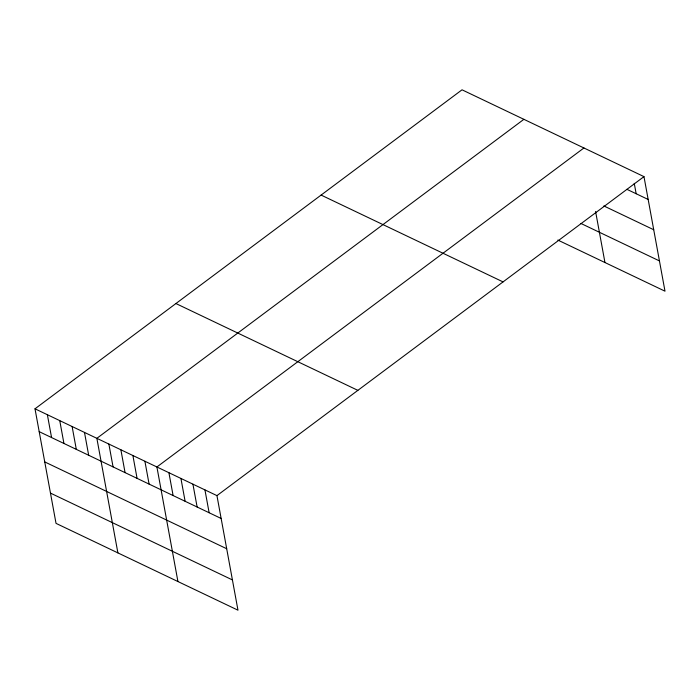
<?xml version="1.0" encoding="UTF-8"?>
<svg xmlns="http://www.w3.org/2000/svg" width="700" height="700" viewBox="0 0 700 700"><rect width="100%" height="100%" fill="white"/><g stroke="black" fill="none" stroke-linecap="round" stroke-linejoin="round"><path stroke-width="1.05" d="M35 408.809L216.947 495.626L237.974 610.19L56.026 523.372L35 408.809L462.026 89.81L643.974 176.627L665 291.191L557.847 240.065M523.889 119.324L96.862 438.331L117.889 552.895M583.931 147.971L156.905 466.979L177.931 581.543M216.947 495.626L643.974 176.627M626.92 189.332L648.165 199.465M603.837 205.94L653.721 229.74M580.93 223.457L659.444 260.925M321.108 195.081L503.055 281.899M175.919 303.537L357.866 390.355M39.191 431.655L221.139 518.472M44.748 461.921L226.695 548.739M50.47 493.106L232.418 579.924M634.253 183.356L636.16 193.742M595.586 211.479L604.957 262.544M204.942 489.895L209.134 512.741M192.929 484.164L197.12 507.01M180.924 478.433L185.115 501.279M168.91 472.71L173.11 495.548M144.9 461.248L149.091 484.094M132.886 455.516L137.077 478.363M120.881 449.785L125.072 472.631M108.868 444.054L113.067 466.9M84.49 432.425L88.681 455.271M72.118 426.519L76.309 449.365M59.745 420.621L63.936 443.459M47.373 414.715L51.564 437.561"/></g></svg>
